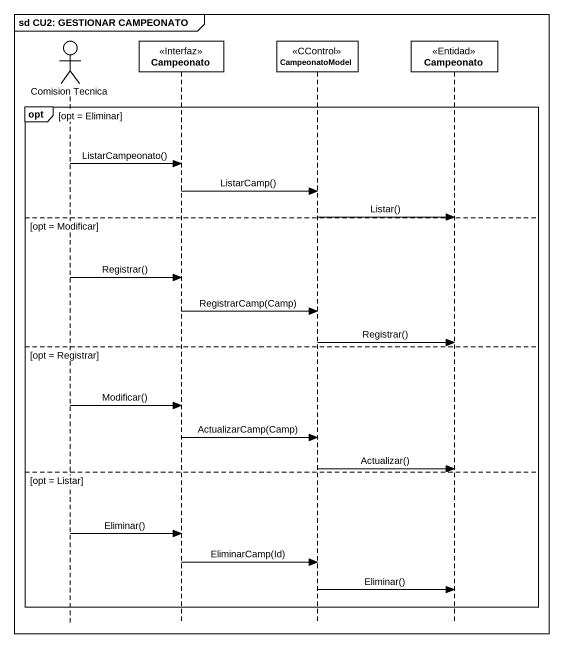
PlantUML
@startuml
mainframe sd CU2: GESTIONAR CAMPEONATO
hide footbox
actor "Comision Tecnica" as Comision_Tecnica #FFFFFF
participant Campeonato <<Interfaz>> #FFFFFF
participant CampeonatoModel <<CControl>> #FFFFFF
participant "Campeonato" as Campeonato_2 <<Entidad>> #FFFFFF

opt opt = Eliminar
  Comision_Tecnica -> Campeonato : ListarCampeonato()
  Campeonato -> CampeonatoModel : ListarCamp()
  CampeonatoModel -> Campeonato_2 : Listar()
else opt = Modificar
  Comision_Tecnica -> Campeonato : Registrar()
  Campeonato -> CampeonatoModel : RegistrarCamp(Camp)
  CampeonatoModel -> Campeonato_2 : Registrar()
else opt = Registrar
  Comision_Tecnica -> Campeonato : Modificar()
  Campeonato -> CampeonatoModel : ActualizarCamp(Camp)
  CampeonatoModel -> Campeonato_2 : Actualizar()
else opt = Listar
  Comision_Tecnica -> Campeonato : Eliminar()
  Campeonato -> CampeonatoModel : EliminarCamp(Id)
  CampeonatoModel -> Campeonato_2 : Eliminar()
end
@enduml
